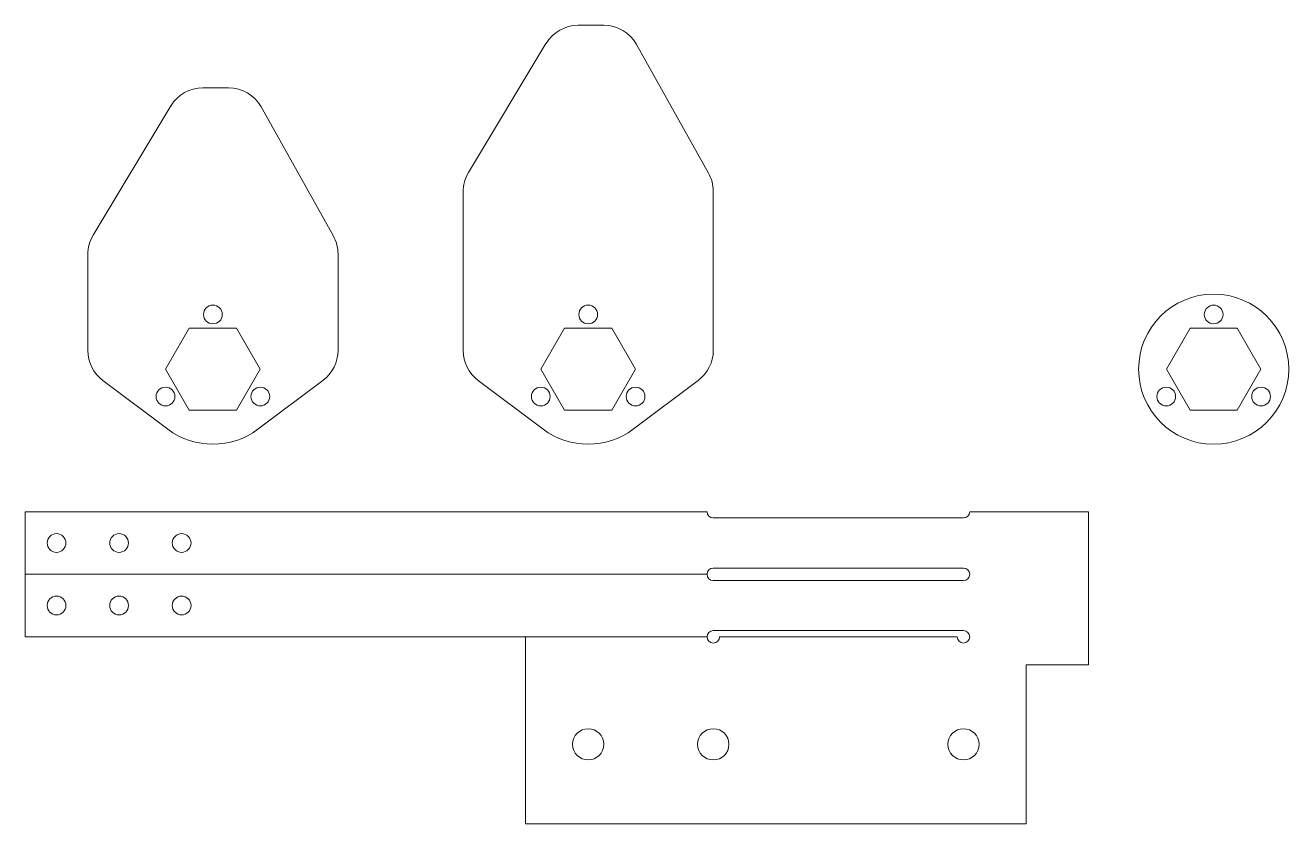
# Model space of a CAD drawing. Header units: millimetres. Extents: x -90 to 112, y -73 to 55.
import ezdxf

# ---------------------------------------------------------------- set-up
doc = ezdxf.new("R2010")
doc.units = ezdxf.units.MM
for name, color, linetype, lineweight, true_color in [('cam2', 178, 'Continuous', 0, 0x000000), ('core', 178, 'Continuous', 0, 0x000000), ('tines', 178, 'Continuous', 0, 0x000000)]:
    doc.layers.add(name, color=color, linetype=linetype, lineweight=lineweight, true_color=true_color)

msp = doc.modelspace()

# ---------------------------------------------------------------- linework, layer by layer
at = {"layer": 'cam2'}
for p, q in [((-1.6, 55), (2.48, 55)), ((-6.75, 52.09), (-19.14, 31.43)), ((7.72, 51.93), (19.24, 31.37)), ((-61.6, 45), (-57.52, 45)), ((-66.75, 42.09), (-79.14, 21.43)), ((-52.28, 41.93), (-40.76, 21.37)), ((-20, 28.34), (-20, 3)), ((20, 28.43), (20, 3)), ((-80, 18.34), (-80, 3)), ((-40, 18.43), (-40, 3)), ((-63.78, 6.55), (-67.56, 0)), ((-63.78, 6.55), (-56.22, 6.55)), ((-52.44, 0), (-56.22, 6.55)), ((-3.78, 6.55), (-7.56, 0)), ((-3.78, 6.55), (3.78, 6.55)), ((7.56, 0), (3.78, 6.55)), ((-63.78, -6.55), (-67.56, 0)), ((-3.78, -6.55), (-7.56, 0)), ((-77.6, -1.8), (-67.2, -9.6)), ((-52.44, 0), (-56.22, -6.55)), ((-42.4, -1.8), (-52.8, -9.6)), ((-17.6, -1.8), (-7.2, -9.6)), ((7.56, 0), (3.78, -6.55)), ((17.6, -1.8), (7.2, -9.6)), ((-63.78, -6.55), (-56.22, -6.55)), ((-3.78, -6.55), (3.78, -6.55))]:
    msp.add_line(p, q, dxfattribs=at)
for centre in [(-60, 8.75), (0, 8.75), (-67.58, -4.38), (-52.42, -4.38), (-7.58, -4.38), (7.58, -4.38)]:
    msp.add_circle(centre, 1.5, dxfattribs=at)
for centre, radius, start, end in [((-1.6, 49), 6, 90, 149.0362), ((2.48, 49), 6, 29.2488, 90), ((-61.6, 39), 6, 90, 149.0362), ((-57.52, 39), 6, 29.2488, 90), ((-14, 28.34), 6, 149.0362, 180), ((14, 28.43), 6, 0, 29.2488), ((-74, 18.34), 6, 149.0362, 180), ((-46, 18.43), 6, 0, 29.2488), ((-74, 3), 6, 180, 233.1301), ((-46, 3), 6, 306.8699, 0), ((-14, 3), 6, 180, 233.1301), ((14, 3), 6, 306.8699, 0), ((-60, 0), 12, 233.1301, 306.8699), ((0, 0), 12, 233.1301, 306.8699)]:
    msp.add_arc(centre, radius, start, end, dxfattribs=at)
at = {"layer": 'core'}
for p, q in [((96.22, 6.55), (92.44, 0)), ((96.22, 6.55), (103.78, 6.55)), ((107.56, 0), (103.78, 6.55)), ((96.22, -6.55), (92.44, 0)), ((107.56, 0), (103.78, -6.55)), ((96.22, -6.55), (103.78, -6.55))]:
    msp.add_line(p, q, dxfattribs=at)
for centre, radius in [((100, 0), 12), ((100, 8.75), 1.5), ((92.42, -4.38), 1.5), ((107.58, -4.38), 1.5)]:
    msp.add_circle(centre, radius, dxfattribs=at)
at = {"layer": 'tines'}
for p, q in [((-90, -22.8), (-90, -42.8)), ((-90, -22.8), (19, -22.8)), ((20, -23.8), (60, -23.8)), ((61, -22.8), (80, -22.8)), ((80, -47.3), (80, -22.8)), ((60, -31.8), (20, -31.8)), ((19, -32.8), (-90, -32.8)), ((60, -33.8), (20, -33.8)), ((20, -41.8), (60, -41.8)), ((-90, -42.8), (19, -42.8)), ((-10, -72.7), (-10, -42.8)), ((21, -42.8), (59, -42.8)), ((70, -47.3), (80, -47.3)), ((70, -72.7), (70, -47.3)), ((-10, -72.7), (70, -72.7))]:
    msp.add_line(p, q, dxfattribs=at)
for centre, radius in [((-85, -27.8), 1.5), ((-75, -27.8), 1.5), ((-65, -27.8), 1.5), ((-85, -37.8), 1.5), ((-75, -37.8), 1.5), ((-65, -37.8), 1.5), ((0, -60), 2.5), ((20, -60), 2.5), ((60, -60), 2.5)]:
    msp.add_circle(centre, radius, dxfattribs=at)
for centre, start, end in [((20, -22.8), 180, 270), ((60, -22.8), 270, 0), ((20, -32.8), 90, 270), ((60, -32.8), 270, 90), ((20, -42.8), 90, 0), ((60, -42.8), 180, 90)]:
    msp.add_arc(centre, 1, start, end, dxfattribs=at)

doc.saveas('drawing.dxf')
